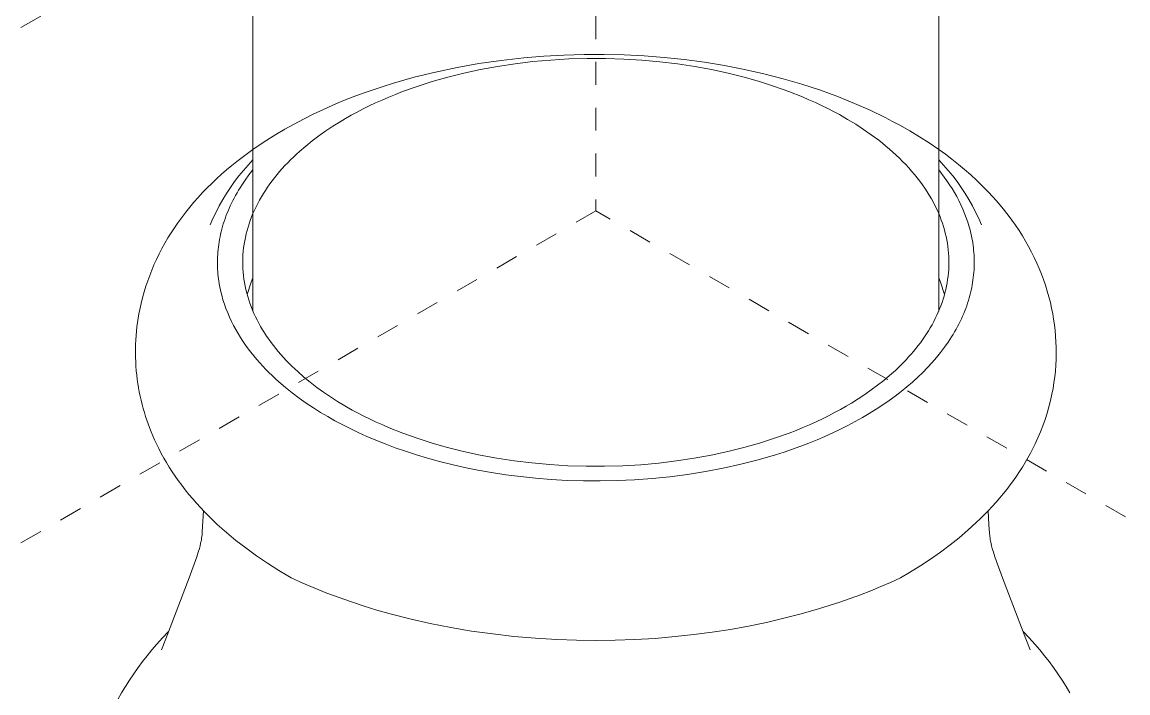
# Model space of a CAD drawing. Header units: inches. Extents: x -13 to 609, y -6 to 131.
# Drawn here: x 151.976 to 156.808, y 65.873 to 68.802 of the extents above; entities that cross this region are included whole.
import ezdxf

# ---------------------------------------------------------------- set-up
doc = ezdxf.new("R2010")
doc.units = ezdxf.units.IN
doc.linetypes.add('HIDDEN', pattern=[1.905, 1.27, -0.635])
doc.layers.add('ZANO_R', color=7, linetype='Continuous', lineweight=0)
doc.layers.add('ZANO_R_przerywana', color=250, linetype='HIDDEN', lineweight=0)

msp = doc.modelspace()

# ---------------------------------------------------------------- linework, layer by layer
at = {"layer": 'ZANO_R'}
for p, q in [((152.985, 67.54001), (152.985, 76.60748)), ((155.98106, 76.60748), (155.98106, 67.54001)), ((154.16862, 68.64586), (154.25593, 68.65312)), ((154.25593, 68.65312), (154.34355, 68.65803)), ((154.34355, 68.65803), (154.43136, 68.66059)), ((154.43136, 68.66059), (154.51921, 68.6608)), ((154.51921, 68.6608), (154.607, 68.65866)), ((154.607, 68.65866), (154.69457, 68.65417)), ((154.69457, 68.65417), (154.78182, 68.64733)), ((153.782, 68.58367), (153.87649, 68.60362)), ((153.87649, 68.60362), (153.97255, 68.62066)), ((153.97255, 68.62066), (154.06998, 68.63475)), ((153.9793, 68.59459), (154.05391, 68.60826)), ((154.05391, 68.60826), (154.13013, 68.61979)), ((154.06998, 68.63475), (154.16862, 68.64586)), ((154.13013, 68.61979), (154.20768, 68.62911)), ((154.20768, 68.62911), (154.28627, 68.63614)), ((154.28627, 68.63614), (154.3656, 68.64083)), ((154.3656, 68.64083), (154.44535, 68.64315)), ((154.44535, 68.64315), (154.5252, 68.64308)), ((154.5252, 68.64308), (154.60482, 68.64063)), ((154.60482, 68.64063), (154.68392, 68.63583)), ((154.68392, 68.63583), (154.76216, 68.62871)), ((154.76216, 68.62871), (154.83927, 68.61934)), ((154.78182, 68.64733), (154.86859, 68.63815)), ((154.83927, 68.61934), (154.91494, 68.60779)), ((154.86859, 68.63815), (154.95761, 68.62621)), ((154.91494, 68.60779), (154.98893, 68.59416)), ((154.95761, 68.62621), (155.04554, 68.61182)), ((155.04554, 68.61182), (155.13225, 68.59501)), ((153.59845, 68.53514), (153.68926, 68.56083)), ((153.68926, 68.56083), (153.782, 68.58367)), ((153.76757, 68.54183), (153.83591, 68.56126)), ((153.83591, 68.56126), (153.90656, 68.57889)), ((153.90656, 68.57889), (153.9793, 68.59459)), ((154.98893, 68.59416), (155.06098, 68.57854)), ((155.06098, 68.57854), (155.13088, 68.56107)), ((155.13088, 68.56107), (155.19844, 68.54185)), ((155.13225, 68.59501), (155.21761, 68.57579)), ((155.21761, 68.57579), (155.30147, 68.55419)), ((155.30147, 68.55419), (155.38371, 68.53023)), ((153.46624, 68.49132), (153.50974, 68.50663)), ((153.50974, 68.50663), (153.55382, 68.52124)), ((153.55382, 68.52124), (153.59845, 68.53514)), ((153.63853, 68.4981), (153.70173, 68.52074)), ((153.70173, 68.52074), (153.76757, 68.54183)), ((155.19844, 68.54185), (155.26347, 68.52103)), ((155.26347, 68.52103), (155.32586, 68.49874)), ((155.38371, 68.53023), (155.46417, 68.50393)), ((153.33376, 68.43883), (153.37814, 68.45745)), ((153.37814, 68.45745), (153.42333, 68.47532)), ((153.42333, 68.47532), (153.46624, 68.49132)), ((153.52056, 68.44881), (153.54897, 68.46159)), ((153.54897, 68.46159), (153.5781, 68.47408)), ((153.5781, 68.47408), (153.60796, 68.48626)), ((153.60796, 68.48626), (153.63853, 68.4981)), ((155.32586, 68.49874), (155.38546, 68.47512)), ((155.38546, 68.47512), (155.4142, 68.46286)), ((155.4142, 68.46286), (155.44221, 68.45032)), ((155.46417, 68.50393), (155.54273, 68.47532)), ((155.54273, 68.47532), (155.61291, 68.4471)), ((153.24749, 68.39933), (153.2902, 68.41945)), ((153.2902, 68.41945), (153.33376, 68.43883)), ((153.41441, 68.39511), (153.43982, 68.40889)), ((153.43982, 68.40889), (153.46598, 68.42244)), ((153.46598, 68.42244), (153.4929, 68.43576)), ((153.4929, 68.43576), (153.52056, 68.44881)), ((155.44221, 68.45032), (155.46949, 68.43752)), ((155.46949, 68.43752), (155.49604, 68.42448)), ((155.49604, 68.42448), (155.52184, 68.41121)), ((155.52184, 68.41121), (155.5469, 68.39774)), ((155.61291, 68.4471), (155.6811, 68.41703)), ((155.6811, 68.41703), (155.74723, 68.38515)), ((153.16467, 68.35684), (153.20564, 68.37846)), ((153.20564, 68.37846), (153.24749, 68.39933)), ((153.33433, 68.34726), (153.36587, 68.36697)), ((153.36587, 68.36697), (153.38976, 68.38114)), ((153.38976, 68.38114), (153.41441, 68.39511)), ((155.5469, 68.39774), (155.58297, 68.37724)), ((155.58297, 68.37724), (155.6183, 68.3558)), ((155.74723, 68.38515), (155.7795, 68.36853)), ((155.7795, 68.36853), (155.81123, 68.35146)), ((153.03466, 68.27945), (153.08544, 68.3114)), ((153.08544, 68.3114), (153.1246, 68.33449)), ((153.1246, 68.33449), (153.16467, 68.35684)), ((153.27337, 68.30549), (153.30347, 68.32677)), ((153.30347, 68.32677), (153.33433, 68.34726)), ((155.6183, 68.3558), (155.65281, 68.3334)), ((155.65281, 68.3334), (155.68638, 68.31006)), ((155.81123, 68.35146), (155.85477, 68.32682)), ((155.85477, 68.32682), (155.89761, 68.30097)), ((152.985, 68.24576), (153.03466, 68.27945)), ((153.21573, 68.26063), (153.2441, 68.28344)), ((153.2441, 68.28344), (153.27337, 68.30549)), ((155.68638, 68.31006), (155.71892, 68.28579)), ((155.71892, 68.28579), (155.73478, 68.27332)), ((155.73478, 68.27332), (155.75034, 68.26061)), ((155.89761, 68.30097), (155.93972, 68.27395)), ((155.93972, 68.27395), (155.98106, 68.24577)), ((152.93795, 68.21133), (152.96132, 68.22875)), ((152.96132, 68.22875), (152.985, 68.24576)), ((153.16204, 68.21276), (153.17506, 68.225)), ((153.17506, 68.225), (153.18836, 68.23706)), ((153.18836, 68.23706), (153.21573, 68.26063)), ((155.75034, 68.26061), (155.76559, 68.24769)), ((155.76559, 68.24769), (155.78052, 68.23454)), ((155.78052, 68.23454), (155.79512, 68.22118)), ((155.79512, 68.22118), (155.80937, 68.2076)), ((155.98106, 68.24577), (156.01044, 68.22457)), ((156.01044, 68.22457), (156.03912, 68.20288)), ((152.86986, 68.15645), (152.8922, 68.17518)), ((152.8922, 68.17518), (152.9149, 68.19347)), ((152.9149, 68.19347), (152.93795, 68.21133)), ((152.94318, 68.1543), (152.96369, 68.17773)), ((152.96369, 68.17773), (152.985, 68.20044)), ((153.11289, 68.16205), (153.12472, 68.17499)), ((153.12472, 68.17499), (153.13686, 68.18775)), ((153.13686, 68.18775), (153.1493, 68.20034)), ((153.1493, 68.20034), (153.16204, 68.21276)), ((155.80937, 68.2076), (155.82327, 68.19381)), ((155.82327, 68.19381), (155.83679, 68.17982)), ((155.83679, 68.17982), (155.84993, 68.16563)), ((155.98106, 68.20044), (156.00238, 68.17774)), ((156.00238, 68.17774), (156.02291, 68.15432)), ((156.03912, 68.20288), (156.06708, 68.18071)), ((156.06708, 68.18071), (156.09431, 68.15805)), ((152.82634, 68.11766), (152.8479, 68.13727)), ((152.8479, 68.13727), (152.86986, 68.15645)), ((152.90462, 68.10541), (152.92348, 68.13019)), ((152.92348, 68.13019), (152.94318, 68.1543)), ((152.95149, 68.11214), (152.96772, 68.13438)), ((152.96772, 68.13438), (152.985, 68.15648)), ((153.06889, 68.10869), (153.07938, 68.12226)), ((153.07938, 68.12226), (153.09021, 68.13569)), ((153.09021, 68.13569), (153.10139, 68.14895)), ((153.10139, 68.14895), (153.11289, 68.16205)), ((155.84993, 68.16563), (155.86268, 68.15125)), ((155.86268, 68.15125), (155.87503, 68.13667)), ((155.87503, 68.13667), (155.88696, 68.12191)), ((155.88696, 68.12191), (155.89846, 68.10697)), ((155.98106, 68.15648), (155.99343, 68.14081)), ((155.99343, 68.14081), (156.00546, 68.12482)), ((156.00546, 68.12482), (156.01711, 68.1085)), ((156.02291, 68.15432), (156.04262, 68.13021)), ((156.04262, 68.13021), (156.06149, 68.10543)), ((156.09431, 68.15805), (156.12077, 68.13493)), ((156.12077, 68.13493), (156.14649, 68.11131)), ((152.76529, 68.05719), (152.78503, 68.07761)), ((152.78503, 68.07761), (152.8052, 68.09759)), ((152.8052, 68.09759), (152.82634, 68.11766)), ((152.8695, 68.05399), (152.88662, 68.08)), ((152.88662, 68.08), (152.90462, 68.10541)), ((152.92217, 68.0673), (152.92911, 68.07855)), ((152.92911, 68.07855), (152.93631, 68.08977)), ((152.93631, 68.08977), (152.95149, 68.11214)), ((153.03961, 68.06708), (153.049, 68.08109)), ((153.049, 68.08109), (153.05877, 68.09496)), ((153.05877, 68.09496), (153.06889, 68.10869)), ((155.89846, 68.10697), (155.90952, 68.09185)), ((155.90952, 68.09185), (155.92014, 68.07657)), ((155.92014, 68.07657), (155.93029, 68.06113)), ((156.01711, 68.1085), (156.02837, 68.09187)), ((156.02837, 68.09187), (156.03921, 68.07492)), ((156.03921, 68.07492), (156.04962, 68.05765)), ((156.06149, 68.10543), (156.0795, 68.08002)), ((156.0795, 68.08002), (156.09662, 68.05401)), ((156.14649, 68.11131), (156.17145, 68.0872)), ((156.17145, 68.0872), (156.19564, 68.06259)), ((152.72721, 68.01508), (152.74601, 68.03635)), ((152.74601, 68.03635), (152.76529, 68.05719)), ((152.83798, 68.00029), (152.85328, 68.02741)), ((152.85328, 68.02741), (152.8695, 68.05399)), ((152.89141, 68.01086), (152.89705, 68.02217)), ((152.89705, 68.02217), (152.90294, 68.03347)), ((152.90294, 68.03347), (152.90909, 68.04476)), ((152.90909, 68.04476), (152.9155, 68.05604)), ((152.9155, 68.05604), (152.92217, 68.0673)), ((153.00595, 68.00972), (153.01377, 68.02425)), ((153.01377, 68.02425), (153.02199, 68.03865)), ((153.02199, 68.03865), (153.03061, 68.05293)), ((153.03061, 68.05293), (153.03961, 68.06708)), ((155.93029, 68.06113), (155.93998, 68.04553)), ((155.93998, 68.04553), (155.94918, 68.02978)), ((155.94918, 68.02978), (155.9579, 68.0139)), ((156.04962, 68.05765), (156.05956, 68.04007)), ((156.05956, 68.04007), (156.06901, 68.02217)), ((156.06901, 68.02217), (156.07795, 68.00396)), ((156.09662, 68.05401), (156.11284, 68.02742)), ((156.11284, 68.02742), (156.12814, 68.00029)), ((156.19564, 68.06259), (156.21903, 68.03748)), ((156.21903, 68.03748), (156.24161, 68.01188)), ((152.69112, 67.97127), (152.70891, 67.99339)), ((152.70891, 67.99339), (152.72721, 68.01508)), ((152.82361, 67.97266), (152.83798, 68.00029)), ((152.87145, 67.96561), (152.87606, 67.97692)), ((152.87606, 67.97692), (152.88092, 67.98823)), ((152.88092, 67.98823), (152.88604, 67.99955)), ((152.88604, 67.99955), (152.89141, 68.01086)), ((152.985, 67.96548), (152.99156, 67.98033)), ((152.99156, 67.98033), (152.99855, 67.99508)), ((152.99855, 67.99508), (153.00595, 68.00972)), ((155.9579, 68.0139), (155.96613, 67.99788)), ((155.96613, 67.99788), (155.97385, 67.98174)), ((155.97385, 67.98174), (155.98106, 67.96548)), ((156.07795, 68.00396), (156.08636, 67.98544)), ((156.08636, 67.98544), (156.0942, 67.96663)), ((156.12814, 68.00029), (156.14249, 67.97265)), ((156.24161, 68.01188), (156.26336, 67.98578)), ((156.26336, 67.98578), (156.28427, 67.95919)), ((152.64217, 67.90394), (152.65721, 67.92575)), ((152.65721, 67.92575), (152.67388, 67.94872)), ((152.67388, 67.94872), (152.69112, 67.97127)), ((152.79777, 67.91601), (152.8102, 67.94456)), ((152.8102, 67.94456), (152.82361, 67.97266)), ((152.85554, 67.92046), (152.85914, 67.93173)), ((152.85914, 67.93173), (152.863, 67.94301)), ((152.863, 67.94301), (152.8671, 67.9543)), ((152.8671, 67.9543), (152.87145, 67.96561)), ((152.96827, 67.92145), (152.97343, 67.93621)), ((152.97343, 67.93621), (152.97901, 67.95089)), ((152.97901, 67.95089), (152.985, 67.96548)), ((155.98106, 67.96548), (155.98682, 67.95147)), ((155.98682, 67.95147), (155.9922, 67.93738)), ((155.9922, 67.93738), (155.99718, 67.92323)), ((156.0942, 67.96663), (156.10145, 67.94751)), ((156.10145, 67.94751), (156.1081, 67.92811)), ((156.1081, 67.92811), (156.1141, 67.90842)), ((156.14249, 67.97265), (156.15588, 67.94453)), ((156.15588, 67.94453), (156.1683, 67.91597)), ((156.28427, 67.95919), (156.30076, 67.93705)), ((156.30076, 67.93705), (156.31669, 67.91451)), ((152.6137, 67.85925), (152.62766, 67.88176)), ((152.62766, 67.88176), (152.64217, 67.90394)), ((152.84356, 67.87557), (152.84619, 67.88676)), ((152.84619, 67.88676), (152.84906, 67.89797)), ((152.84906, 67.89797), (152.85218, 67.9092)), ((152.85218, 67.9092), (152.85554, 67.92046)), ((152.95194, 67.86171), (152.95537, 67.87674)), ((152.95537, 67.87674), (152.95924, 67.89171)), ((152.95924, 67.89171), (152.96354, 67.90661)), ((152.96354, 67.90661), (152.96827, 67.92145)), ((155.99718, 67.92323), (156.00178, 67.90901)), ((156.00178, 67.90901), (156.00598, 67.89473)), ((156.00598, 67.89473), (156.00978, 67.8804)), ((156.00978, 67.8804), (156.01318, 67.86602)), ((156.1141, 67.90842), (156.11686, 67.89847)), ((156.11686, 67.89847), (156.11944, 67.88845)), ((156.11944, 67.88845), (156.12186, 67.87837)), ((156.12186, 67.87837), (156.1241, 67.86821)), ((156.31669, 67.91451), (156.33206, 67.89159)), ((156.33206, 67.89159), (156.34685, 67.86829)), ((152.58747, 67.8132), (152.6003, 67.83639)), ((152.6003, 67.83639), (152.6137, 67.85925)), ((152.83393, 67.82006), (152.8354, 67.83109)), ((152.8354, 67.83109), (152.83709, 67.84217)), ((152.83709, 67.84217), (152.83901, 67.85327)), ((152.83901, 67.85327), (152.84117, 67.8644)), ((152.84117, 67.8644), (152.84356, 67.87557)), ((152.94429, 67.81636), (152.94639, 67.83152)), ((152.94639, 67.83152), (152.94894, 67.84664)), ((152.94894, 67.84664), (152.95194, 67.86171)), ((156.01318, 67.86602), (156.01618, 67.8516)), ((156.01618, 67.8516), (156.01877, 67.83715)), ((156.01877, 67.83715), (156.02095, 67.82266)), ((156.1241, 67.86821), (156.12616, 67.858)), ((156.12616, 67.858), (156.12803, 67.84772)), ((156.12803, 67.84772), (156.12973, 67.83738)), ((156.12973, 67.83738), (156.13123, 67.82697)), ((156.34685, 67.86829), (156.36076, 67.84509)), ((156.36076, 67.84509), (156.37406, 67.82155)), ((152.56364, 67.76589), (152.57525, 67.7897)), ((152.57525, 67.7897), (152.58747, 67.8132)), ((152.83032, 67.7763), (152.83089, 67.78718)), ((152.83089, 67.78718), (152.83168, 67.7981)), ((152.83168, 67.7981), (152.8327, 67.80906)), ((152.8327, 67.80906), (152.83393, 67.82006)), ((152.94066, 67.77073), (152.94142, 67.78596)), ((152.94142, 67.78596), (152.94263, 67.80118)), ((152.94263, 67.80118), (152.94429, 67.81636)), ((156.02095, 67.82266), (156.02272, 67.80814)), ((156.02272, 67.80814), (156.02408, 67.79361)), ((156.02408, 67.79361), (156.02503, 67.77907)), ((156.13123, 67.82697), (156.13255, 67.81651)), ((156.13255, 67.81651), (156.13366, 67.80599)), ((156.13366, 67.80599), (156.13459, 67.79541)), ((156.13459, 67.79541), (156.13531, 67.78477)), ((156.13531, 67.78477), (156.13583, 67.77408)), ((156.37406, 67.82155), (156.38675, 67.79767)), ((156.38675, 67.79767), (156.39881, 67.77347)), ((152.54294, 67.71886), (152.55266, 67.74177)), ((152.55266, 67.74177), (152.56364, 67.76589)), ((152.82982, 67.75468), (152.82996, 67.76546)), ((152.82989, 67.74394), (152.82982, 67.75468)), ((152.83016, 67.73325), (152.82989, 67.74394)), ((152.82996, 67.76546), (152.83032, 67.7763)), ((152.83064, 67.72261), (152.83016, 67.73325)), ((152.94035, 67.75549), (152.94066, 67.77073)), ((152.9405, 67.74025), (152.94035, 67.75549)), ((152.9411, 67.725), (152.9405, 67.74025)), ((156.02542, 67.7354), (156.02472, 67.72086)), ((156.02503, 67.77907), (156.02557, 67.76451)), ((156.0257, 67.74996), (156.02542, 67.7354)), ((156.02557, 67.76451), (156.0257, 67.74996)), ((156.13613, 67.74171), (156.1358, 67.73082)), ((156.13583, 67.77408), (156.13614, 67.76334)), ((156.13624, 67.75255), (156.13613, 67.74171)), ((156.13614, 67.76334), (156.13624, 67.75255)), ((156.39881, 67.77347), (156.40981, 67.74983)), ((156.40981, 67.74983), (156.42019, 67.7259)), ((152.52526, 67.67233), (152.53381, 67.69571)), ((152.53381, 67.69571), (152.54294, 67.71886)), ((152.83132, 67.71203), (152.83064, 67.72261)), ((152.8322, 67.7015), (152.83132, 67.71203)), ((152.83328, 67.69103), (152.8322, 67.7015)), ((152.83455, 67.68061), (152.83328, 67.69103)), ((152.94214, 67.70977), (152.9411, 67.725)), ((152.94364, 67.69455), (152.94214, 67.70977)), ((152.94559, 67.67936), (152.94364, 67.69455)), ((152.985, 67.68451), (152.97776, 67.66677)), ((155.98829, 67.66677), (155.98106, 67.68451)), ((156.0221, 67.69183), (156.02017, 67.67736)), ((156.02361, 67.70634), (156.0221, 67.69183)), ((156.02472, 67.72086), (156.02361, 67.70634)), ((156.13229, 67.68684), (156.13085, 67.67574)), ((156.13351, 67.6979), (156.13229, 67.68684)), ((156.13449, 67.70891), (156.13351, 67.6979)), ((156.13526, 67.71989), (156.13449, 67.70891)), ((156.1358, 67.73082), (156.13526, 67.71989)), ((156.42019, 67.7259), (156.42994, 67.70172)), ((156.42994, 67.70172), (156.43904, 67.67728)), ((152.50959, 67.62366), (152.51731, 67.64875)), ((152.51731, 67.64875), (152.52526, 67.67233)), ((152.836, 67.67025), (152.83455, 67.68061)), ((152.83765, 67.65996), (152.836, 67.67025)), ((152.83948, 67.64972), (152.83765, 67.65996)), ((152.84148, 67.63955), (152.83948, 67.64972)), ((152.84367, 67.62944), (152.84148, 67.63955)), ((152.94799, 67.66419), (152.94559, 67.67936)), ((152.95084, 67.64906), (152.94799, 67.66419)), ((152.95413, 67.63397), (152.95084, 67.64906)), ((152.97113, 67.64881), (152.96509, 67.63063)), ((152.97776, 67.66677), (152.97113, 67.64881)), ((155.99493, 67.64881), (155.98829, 67.66677)), ((156.00097, 67.63063), (155.99493, 67.64881)), ((156.01511, 67.6485), (156.01197, 67.63414)), ((156.01784, 67.66291), (156.01511, 67.6485)), ((156.02017, 67.67736), (156.01784, 67.66291)), ((156.12512, 67.64225), (156.12274, 67.63103)), ((156.12727, 67.65345), (156.12512, 67.64225)), ((156.12918, 67.66461), (156.12727, 67.65345)), ((156.13085, 67.67574), (156.12918, 67.66461)), ((156.43904, 67.67728), (156.44749, 67.65261)), ((156.44749, 67.65261), (156.45526, 67.62772)), ((152.49624, 67.57289), (152.50256, 67.59836)), ((152.50256, 67.59836), (152.50959, 67.62366)), ((152.84603, 67.6194), (152.84367, 67.62944)), ((152.84856, 67.60942), (152.84603, 67.6194)), ((152.85412, 67.58967), (152.84856, 67.60942)), ((152.86033, 67.5702), (152.85412, 67.58967)), ((152.95786, 67.61893), (152.95413, 67.63397)), ((152.96203, 67.60394), (152.95786, 67.61893)), ((152.96509, 67.63063), (152.95966, 67.61226)), ((152.96664, 67.58902), (152.96203, 67.60394)), ((152.97167, 67.57416), (152.96664, 67.58902)), ((156.00018, 67.59138), (155.99547, 67.57725)), ((156.0045, 67.60557), (156.00018, 67.59138)), ((156.0064, 67.61226), (156.00097, 67.63063)), ((156.00843, 67.61983), (156.0045, 67.60557)), ((156.01197, 67.63414), (156.00843, 67.61983)), ((156.11414, 67.59721), (156.11078, 67.58589)), ((156.11725, 67.6085), (156.11414, 67.59721)), ((156.12012, 67.61978), (156.11725, 67.6085)), ((156.12274, 67.63103), (156.12012, 67.61978)), ((156.45526, 67.62772), (156.46236, 67.60264)), ((156.46236, 67.60264), (156.46877, 67.57736)), ((152.48696, 67.52835), (152.49063, 67.54724)), ((152.49063, 67.54724), (152.49624, 67.57289)), ((152.86716, 67.55101), (152.86033, 67.5702)), ((152.87459, 67.53211), (152.86716, 67.55101)), ((152.97714, 67.55938), (152.97167, 67.57416)), ((152.98303, 67.54468), (152.97714, 67.55938)), ((152.98934, 67.53006), (152.98303, 67.54468)), ((155.98489, 67.54921), (155.97903, 67.5353)), ((155.99037, 67.56319), (155.98489, 67.54921)), ((155.99547, 67.57725), (155.99037, 67.56319)), ((156.09484, 67.54048), (156.09022, 67.52911)), ((156.09921, 67.55185), (156.09484, 67.54048)), ((156.10332, 67.56321), (156.09921, 67.55185)), ((156.10717, 67.57456), (156.10332, 67.56321)), ((156.11078, 67.58589), (156.10717, 67.57456)), ((156.46877, 67.57736), (156.47422, 67.55309)), ((156.47422, 67.55309), (156.47903, 67.52868)), ((152.47832, 67.47129), (152.48081, 67.49037)), ((152.48081, 67.49037), (152.48369, 67.50939)), ((152.48369, 67.50939), (152.48696, 67.52835)), ((152.88259, 67.51351), (152.87459, 67.53211)), ((152.89114, 67.4952), (152.88259, 67.51351)), ((152.9002, 67.4772), (152.89114, 67.4952)), ((152.99606, 67.51554), (152.98934, 67.53006)), ((153.0032, 67.50111), (152.99606, 67.51554)), ((153.01073, 67.48679), (153.0032, 67.50111)), ((155.95925, 67.49414), (155.95194, 67.48061)), ((155.96621, 67.50777), (155.95925, 67.49414)), ((155.9728, 67.52149), (155.96621, 67.50777)), ((155.97903, 67.5353), (155.9728, 67.52149)), ((156.07481, 67.49497), (156.06915, 67.4836)), ((156.08021, 67.50635), (156.07481, 67.49497)), ((156.08534, 67.51773), (156.08021, 67.50635)), ((156.09022, 67.52911), (156.08534, 67.51773)), ((156.47903, 67.52868), (156.48319, 67.50416)), ((156.48319, 67.50416), (156.4867, 67.47953)), ((152.47453, 67.43299), (152.47623, 67.45216)), ((152.47623, 67.45216), (152.47832, 67.47129)), ((152.90977, 67.45951), (152.9002, 67.4772)), ((152.91981, 67.44213), (152.90977, 67.45951)), ((152.9303, 67.42506), (152.91981, 67.44213)), ((153.01866, 67.47257), (153.01073, 67.48679)), ((153.02698, 67.45847), (153.01866, 67.47257)), ((153.03569, 67.44449), (153.02698, 67.45847)), ((153.04477, 67.43063), (153.03569, 67.44449)), ((155.93626, 67.45387), (155.92791, 67.44067)), ((155.94427, 67.46719), (155.93626, 67.45387)), ((155.95194, 67.48061), (155.94427, 67.46719)), ((156.0506, 67.44953), (156.04389, 67.43821)), ((156.05705, 67.46088), (156.0506, 67.44953)), ((156.06323, 67.47223), (156.05705, 67.46088)), ((156.06915, 67.4836), (156.06323, 67.47223)), ((156.4867, 67.47953), (156.48956, 67.45482)), ((156.48956, 67.45482), (156.49175, 67.43004)), ((152.47184, 67.37545), (152.47234, 67.39458)), ((152.47234, 67.39458), (152.47323, 67.4138)), ((152.47323, 67.4138), (152.47453, 67.43299)), ((152.94121, 67.40831), (152.9303, 67.42506)), ((152.95254, 67.39187), (152.94121, 67.40831)), ((153.05422, 67.4169), (153.04477, 67.43063)), ((153.06404, 67.4033), (153.05422, 67.4169)), ((153.07421, 67.38984), (153.06404, 67.4033)), ((155.9009, 67.40179), (155.89126, 67.38909)), ((155.91023, 67.41463), (155.9009, 67.40179)), ((155.91923, 67.42759), (155.91023, 67.41463)), ((155.92791, 67.44067), (155.91923, 67.42759)), ((156.02218, 67.40435), (156.00637, 67.38192)), ((156.02968, 67.41561), (156.02218, 67.40435)), ((156.03692, 67.4269), (156.02968, 67.41561)), ((156.04389, 67.43821), (156.03692, 67.4269)), ((156.49175, 67.43004), (156.49327, 67.40521)), ((156.49327, 67.40521), (156.49413, 67.38034)), ((152.47174, 67.35631), (152.47184, 67.37545)), ((152.47204, 67.33717), (152.47174, 67.35631)), ((152.96424, 67.37575), (152.95254, 67.39187)), ((152.9763, 67.35994), (152.96424, 67.37575)), ((152.98871, 67.34445), (152.9763, 67.35994)), ((153.08473, 67.37653), (153.07421, 67.38984)), ((153.09558, 67.36336), (153.08473, 67.37653)), ((153.10677, 67.35034), (153.09558, 67.36336)), ((153.11829, 67.33748), (153.10677, 67.35034)), ((155.86054, 67.35177), (155.84972, 67.33961)), ((155.87107, 67.36407), (155.86054, 67.35177)), ((155.88132, 67.37651), (155.87107, 67.36407)), ((155.89126, 67.38909), (155.88132, 67.37651)), ((155.9895, 67.35962), (155.97157, 67.33748)), ((156.00637, 67.38192), (155.9895, 67.35962)), ((156.49431, 67.3548), (156.49378, 67.32926)), ((156.49413, 67.38034), (156.49431, 67.3548)), ((152.47273, 67.31804), (152.47204, 67.33717)), ((152.47383, 67.29893), (152.47273, 67.31804)), ((152.47532, 67.27985), (152.47383, 67.29893)), ((153.00143, 67.32928), (152.98871, 67.34445)), ((153.01445, 67.31442), (153.00143, 67.32928)), ((153.02775, 67.29988), (153.01445, 67.31442)), ((153.04131, 67.28565), (153.02775, 67.29988)), ((153.13011, 67.32477), (153.11829, 67.33748)), ((153.14225, 67.31223), (153.13011, 67.32477)), ((153.15468, 67.29985), (153.14225, 67.31223)), ((153.1674, 67.28763), (153.15468, 67.29985)), ((155.81562, 67.30402), (155.79161, 67.28105)), ((155.82725, 67.31574), (155.81562, 67.30402)), ((155.83862, 67.3276), (155.82725, 67.31574)), ((155.84972, 67.33961), (155.83862, 67.3276)), ((155.95259, 67.31552), (155.93256, 67.29378)), ((155.97157, 67.33748), (155.95259, 67.31552)), ((156.49254, 67.30374), (156.4906, 67.27827)), ((156.49378, 67.32926), (156.49254, 67.30374)), ((152.47721, 67.2608), (152.47532, 67.27985)), ((152.4795, 67.2418), (152.47721, 67.2608)), ((153.05511, 67.27172), (153.04131, 67.28565)), ((153.06913, 67.25811), (153.05511, 67.27172)), ((153.08336, 67.24479), (153.06913, 67.25811)), ((153.1804, 67.27559), (153.1674, 67.28763)), ((153.20721, 67.25203), (153.1804, 67.27559)), ((153.23503, 67.22918), (153.20721, 67.25203)), ((155.76663, 67.25871), (155.74077, 67.23701)), ((155.79161, 67.28105), (155.76663, 67.25871)), ((155.88941, 67.25101), (155.8663, 67.23004)), ((155.9115, 67.27227), (155.88941, 67.25101)), ((155.93256, 67.29378), (155.9115, 67.27227)), ((156.48794, 67.25287), (156.48458, 67.22754)), ((156.4906, 67.27827), (156.48794, 67.25287)), ((152.48209, 67.22345), (152.4795, 67.2418)), ((152.48505, 67.20515), (152.48209, 67.22345)), ((152.48839, 67.18691), (152.48505, 67.20515)), ((153.09778, 67.23178), (153.08336, 67.24479)), ((153.12713, 67.20665), (153.09778, 67.23178)), ((153.15705, 67.18269), (153.12713, 67.20665)), ((153.26379, 67.20706), (153.23503, 67.22918)), ((153.29341, 67.18568), (153.26379, 67.20706)), ((155.71407, 67.21596), (155.6866, 67.19558)), ((155.74077, 67.23701), (155.71407, 67.21596)), ((155.8422, 67.20938), (155.81712, 67.18904)), ((155.8663, 67.23004), (155.8422, 67.20938)), ((156.48051, 67.20232), (156.47574, 67.17722)), ((156.48458, 67.22754), (156.48051, 67.20232)), ((152.49209, 67.16875), (152.48839, 67.18691)), ((152.49615, 67.15066), (152.49209, 67.16875)), ((153.18743, 67.15986), (153.15705, 67.18269)), ((153.21817, 67.13813), (153.18743, 67.15986)), ((153.32384, 67.16506), (153.29341, 67.18568)), ((153.35498, 67.14519), (153.32384, 67.16506)), ((155.6296, 67.15686), (155.60019, 67.13852)), ((155.65842, 67.17588), (155.6296, 67.15686)), ((155.6866, 67.19558), (155.65842, 67.17588)), ((155.79109, 67.16905), (155.76412, 67.14944)), ((155.81712, 67.18904), (155.79109, 67.16905)), ((156.47574, 67.17722), (156.46956, 67.14928)), ((152.50058, 67.13266), (152.49615, 67.15066)), ((152.50537, 67.11476), (152.50058, 67.13266)), ((152.51052, 67.09695), (152.50537, 67.11476)), ((153.24917, 67.11747), (153.21817, 67.13813)), ((153.28035, 67.09785), (153.24917, 67.11747)), ((153.38678, 67.12609), (153.35498, 67.14519)), ((153.41916, 67.10775), (153.38678, 67.12609)), ((153.44422, 67.09428), (153.41916, 67.10775)), ((155.55165, 67.11038), (155.52624, 67.0966)), ((155.5763, 67.12435), (155.55165, 67.11038)), ((155.60019, 67.13852), (155.5763, 67.12435)), ((155.70747, 67.11143), (155.67785, 67.09307)), ((155.73624, 67.13023), (155.70747, 67.11143)), ((155.76412, 67.14944), (155.73624, 67.13023)), ((156.46251, 67.1215), (156.45462, 67.09392)), ((156.46956, 67.14928), (156.46251, 67.1215)), ((152.51567, 67.08032), (152.51052, 67.09695)), ((152.52114, 67.06378), (152.51567, 67.08032)), ((152.52692, 67.04736), (152.52114, 67.06378)), ((153.31163, 67.07921), (153.28035, 67.09785)), ((153.34293, 67.06154), (153.31163, 67.07921)), ((153.37522, 67.04425), (153.34293, 67.06154)), ((153.47002, 67.08101), (153.44422, 67.09428)), ((153.49656, 67.06797), (153.47002, 67.08101)), ((153.52384, 67.05517), (153.49656, 67.06797)), ((153.55186, 67.04263), (153.52384, 67.05517)), ((155.44549, 67.05668), (155.41709, 67.0439)), ((155.47316, 67.06973), (155.44549, 67.05668)), ((155.50007, 67.08305), (155.47316, 67.06973)), ((155.52624, 67.0966), (155.50007, 67.08305)), ((155.61617, 67.05774), (155.58418, 67.04081)), ((155.64741, 67.07517), (155.61617, 67.05774)), ((155.67785, 67.09307), (155.64741, 67.07517)), ((156.44587, 67.06659), (156.43629, 67.03954)), ((156.45462, 67.09392), (156.44587, 67.06659)), ((152.533, 67.03104), (152.52692, 67.04736)), ((152.54005, 67.01316), (152.533, 67.03104)), ((152.54746, 66.99543), (152.54005, 67.01316)), ((153.40919, 67.02703), (153.37522, 67.04425)), ((153.4449, 67.00991), (153.40919, 67.02703)), ((153.4824, 66.99295), (153.4449, 67.00991)), ((153.58059, 67.03037), (153.55186, 67.04263)), ((153.6402, 67.00675), (153.58059, 67.03037)), ((155.32753, 67.00739), (155.26433, 66.98475)), ((155.35809, 67.01923), (155.32753, 67.00739)), ((155.38795, 67.03141), (155.35809, 67.01923)), ((155.41709, 67.0439), (155.38795, 67.03141)), ((155.51805, 67.00847), (155.48399, 66.9931)), ((155.55146, 67.02438), (155.51805, 67.00847)), ((155.58418, 67.04081), (155.55146, 67.02438)), ((156.42589, 67.0128), (156.41469, 66.98642)), ((156.43629, 67.03954), (156.42589, 67.0128)), ((152.55523, 66.97785), (152.54746, 66.99543)), ((152.56335, 66.96043), (152.55523, 66.97785)), ((152.57365, 66.93952), (152.56335, 66.96043)), ((153.52176, 66.9762), (153.4824, 66.99295)), ((153.56304, 66.95971), (153.52176, 66.9762)), ((153.60628, 66.94355), (153.56304, 66.95971)), ((153.70258, 66.98446), (153.6402, 67.00675)), ((153.76762, 66.96364), (153.70258, 66.98446)), ((153.83517, 66.94442), (153.76762, 66.96364)), ((155.19848, 66.96366), (155.13014, 66.94423)), ((155.26433, 66.98475), (155.19848, 66.96366)), ((155.41409, 66.96403), (155.37832, 66.95034)), ((155.44933, 66.97828), (155.41409, 66.96403)), ((155.48399, 66.9931), (155.44933, 66.97828)), ((156.40271, 66.96043), (156.39253, 66.93977)), ((156.41469, 66.98642), (156.40271, 66.96043)), ((152.58445, 66.91885), (152.57365, 66.93952)), ((152.59572, 66.89844), (152.58445, 66.91885)), ((153.65153, 66.92778), (153.60628, 66.94355)), ((153.69883, 66.91248), (153.65153, 66.92778)), ((153.74823, 66.89773), (153.69883, 66.91248)), ((153.90507, 66.92695), (153.83517, 66.94442)), ((153.97713, 66.91133), (153.90507, 66.92695)), ((154.05111, 66.8977), (153.97713, 66.91133)), ((154.98675, 66.9109), (154.91214, 66.89723)), ((155.0595, 66.9266), (154.98675, 66.9109)), ((155.13014, 66.94423), (155.0595, 66.9266)), ((155.26823, 66.91279), (155.19295, 66.89075)), ((155.30535, 66.92472), (155.26823, 66.91279)), ((155.34205, 66.93723), (155.30535, 66.92472)), ((155.37832, 66.95034), (155.34205, 66.93723)), ((156.38188, 66.91935), (156.37076, 66.89919)), ((156.39253, 66.93977), (156.38188, 66.91935)), ((152.60745, 66.87828), (152.59572, 66.89844)), ((152.61962, 66.85839), (152.60745, 66.87828)), ((153.79974, 66.8836), (153.74823, 66.89773)), ((153.85339, 66.8702), (153.79974, 66.8836)), ((153.90919, 66.85761), (153.85339, 66.8702)), ((154.12679, 66.88615), (154.05111, 66.8977)), ((154.20389, 66.87678), (154.12679, 66.88615)), ((154.28214, 66.86966), (154.20389, 66.87678)), ((154.36123, 66.86486), (154.28214, 66.86966)), ((154.44086, 66.86241), (154.36123, 66.86486)), ((154.52071, 66.86234), (154.44086, 66.86241)), ((154.60046, 66.86466), (154.52071, 66.86234)), ((154.67978, 66.86935), (154.60046, 66.86466)), ((154.75837, 66.87638), (154.67978, 66.86935)), ((154.83592, 66.88569), (154.75837, 66.87638)), ((154.91214, 66.89723), (154.83592, 66.88569)), ((155.11654, 66.87112), (155.03935, 66.85393)), ((155.19295, 66.89075), (155.11654, 66.87112)), ((156.3592, 66.87927), (156.34694, 66.85921)), ((156.37076, 66.89919), (156.3592, 66.87927)), ((152.63223, 66.83878), (152.61962, 66.85839)), ((152.64525, 66.81943), (152.63223, 66.83878)), ((152.65867, 66.80036), (152.64525, 66.81943)), ((153.96714, 66.84593), (153.90919, 66.85761)), ((154.02721, 66.83526), (153.96714, 66.84593)), ((154.08938, 66.82572), (154.02721, 66.83526)), ((154.1536, 66.81741), (154.08938, 66.82572)), ((154.2198, 66.81044), (154.1536, 66.81741)), ((154.80624, 66.81668), (154.72902, 66.80889)), ((154.88389, 66.82675), (154.80624, 66.81668)), ((154.9617, 66.83915), (154.88389, 66.82675)), ((155.03935, 66.85393), (154.9617, 66.83915)), ((156.32113, 66.81992), (156.30761, 66.80069)), ((156.33425, 66.83943), (156.32113, 66.81992)), ((156.34694, 66.85921), (156.33425, 66.83943)), ((152.67381, 66.77981), (152.65867, 66.80036)), ((152.68939, 66.75961), (152.67381, 66.77981)), ((154.28791, 66.80493), (154.2198, 66.81044)), ((154.35781, 66.80101), (154.28791, 66.80493)), ((154.42938, 66.79877), (154.35781, 66.80101)), ((154.50247, 66.79833), (154.42938, 66.79877)), ((154.5769, 66.7998), (154.50247, 66.79833)), ((154.6525, 66.80329), (154.5769, 66.7998)), ((154.72902, 66.80889), (154.6525, 66.80329)), ((156.29315, 66.78103), (156.27829, 66.76168)), ((156.30761, 66.80069), (156.29315, 66.78103)), ((152.70541, 66.73973), (152.68939, 66.75961)), ((152.72183, 66.7202), (152.70541, 66.73973)), ((152.73866, 66.701), (152.72183, 66.7202)), ((156.24739, 66.7239), (156.23139, 66.70547)), ((156.26303, 66.74264), (156.24739, 66.7239)), ((156.27829, 66.76168), (156.26303, 66.74264)), ((152.75586, 66.68214), (152.73866, 66.701)), ((152.77342, 66.66361), (152.75586, 66.68214)), ((156.19835, 66.66954), (156.18134, 66.65204)), ((156.21504, 66.68735), (156.19835, 66.66954)), ((156.23139, 66.70547), (156.21504, 66.68735)), ((152.76373, 66.57698), (152.76952, 66.66767)), ((152.79133, 66.64542), (152.77342, 66.66361)), ((152.81019, 66.62696), (152.79133, 66.64542)), ((152.82939, 66.60885), (152.81019, 66.62696)), ((156.16349, 66.63432), (156.14532, 66.61692)), ((156.18134, 66.65204), (156.16349, 66.63432)), ((156.19654, 66.66765), (156.20008, 66.60733)), ((152.76248, 66.56346), (152.76373, 66.57698)), ((152.84892, 66.59109), (152.82939, 66.60885)), ((152.86876, 66.57369), (152.84892, 66.59109)), ((152.91044, 66.53899), (152.86876, 66.57369)), ((156.1081, 66.58308), (156.06977, 66.55049)), ((156.14532, 66.61692), (156.1081, 66.58308)), ((156.20008, 66.60733), (156.20298, 66.56961)), ((152.75412, 66.51562), (152.75642, 66.52482)), ((152.75642, 66.52482), (152.75799, 66.53194)), ((152.75799, 66.53194), (152.75881, 66.53608)), ((152.75881, 66.53608), (152.75954, 66.54025)), ((152.75954, 66.54025), (152.76029, 66.5451)), ((152.76029, 66.5451), (152.76094, 66.54998)), ((152.76094, 66.54998), (152.76248, 66.56346)), ((152.95326, 66.5057), (152.91044, 66.53899)), ((156.06977, 66.55049), (156.03044, 66.51913)), ((156.20298, 66.56961), (156.20411, 66.55833)), ((156.20411, 66.55833), (156.2055, 66.54709)), ((156.2055, 66.54709), (156.20634, 66.54149)), ((156.20634, 66.54149), (156.2073, 66.53591)), ((156.2073, 66.53591), (156.20839, 66.53035)), ((156.20839, 66.53035), (156.20964, 66.52482)), ((156.20964, 66.52482), (156.21194, 66.51562)), ((152.73925, 66.46742), (152.74596, 66.48794)), ((152.74596, 66.48794), (152.75077, 66.50366)), ((152.75077, 66.50366), (152.75412, 66.51562)), ((153.00028, 66.47154), (152.95326, 66.5057)), ((155.98823, 66.48754), (155.9451, 66.45724)), ((156.03044, 66.51913), (155.98823, 66.48754)), ((156.21194, 66.51562), (156.21529, 66.50366)), ((156.21529, 66.50366), (156.2201, 66.48794)), ((156.2201, 66.48794), (156.22681, 66.46742)), ((152.70643, 66.37564), (152.73925, 66.46742)), ((153.04835, 66.43889), (153.00028, 66.47154)), ((153.09806, 66.40728), (153.04835, 66.43889)), ((155.90276, 66.42922), (155.85402, 66.39873)), ((155.9451, 66.45724), (155.90276, 66.42922)), ((156.22681, 66.46742), (156.25962, 66.37564)), ((153.1375, 66.38353), (153.09806, 66.40728)), ((153.15257, 66.37467), (153.1375, 66.38353)), ((155.85402, 66.39873), (155.81355, 66.37469)), ((152.60412, 66.10826), (152.70643, 66.37564)), ((153.20327, 66.35178), (153.15256, 66.37467)), ((153.15256, 66.37467), (153.15257, 66.37467)), ((153.15257, 66.37467), (153.15257, 66.37467)), ((153.15257, 66.37467), (153.15257, 66.37467)), ((153.15257, 66.37467), (153.15257, 66.37467)), ((153.15257, 66.37467), (153.15257, 66.37467)), ((153.15257, 66.37467), (153.15257, 66.37467)), ((153.15257, 66.37467), (153.15257, 66.37467)), ((153.25495, 66.32985), (153.20327, 66.35178)), ((155.72802, 66.33687), (155.68422, 66.31896)), ((155.77113, 66.35544), (155.72802, 66.33687)), ((155.81355, 66.37468), (155.77113, 66.35544)), ((156.25962, 66.37564), (156.36193, 66.10826)), ((153.30757, 66.30887), (153.25495, 66.32985)), ((153.36111, 66.28886), (153.30757, 66.30887)), ((153.41553, 66.26982), (153.36111, 66.28886)), ((155.59463, 66.28516), (155.54887, 66.26927)), ((155.63975, 66.30173), (155.59463, 66.28516)), ((155.68422, 66.31896), (155.63975, 66.30173)), ((153.47081, 66.25174), (153.41553, 66.26982)), ((153.52693, 66.23464), (153.47081, 66.25174)), ((153.58385, 66.21853), (153.52693, 66.23464)), ((155.4555, 66.23951), (155.38082, 66.21815)), ((155.54887, 66.26927), (155.4555, 66.23951)), ((153.67107, 66.19611), (153.58385, 66.21853)), ((153.75965, 66.17605), (153.67107, 66.19611)), ((155.305, 66.19855), (155.22811, 66.18072)), ((155.38082, 66.21815), (155.305, 66.19855)), ((152.59044, 66.11322), (152.61657, 66.14048)), ((153.84948, 66.15835), (153.75965, 66.17605)), ((153.94044, 66.14302), (153.84948, 66.15835)), ((154.03241, 66.13009), (153.94044, 66.14302)), ((154.99177, 66.13798), (154.91135, 66.12734)), ((155.07142, 66.15042), (154.99177, 66.13798)), ((155.15022, 66.16467), (155.07142, 66.15042)), ((155.22811, 66.18072), (155.15022, 66.16467)), ((156.3495, 66.14046), (156.37562, 66.11321)), ((152.56503, 66.08529), (152.59044, 66.11322)), ((152.58497, 66.06036), (152.60412, 66.10826)), ((154.12529, 66.11956), (154.03241, 66.13009)), ((154.21895, 66.11146), (154.12529, 66.11956)), ((154.31328, 66.1058), (154.21895, 66.11146)), ((154.39812, 66.10281), (154.31328, 66.1058)), ((154.48303, 66.10182), (154.39812, 66.10281)), ((154.56794, 66.10281), (154.48303, 66.10182)), ((154.65278, 66.1058), (154.56794, 66.10281)), ((154.74159, 66.11106), (154.65278, 66.1058)), ((154.83024, 66.11853), (154.74159, 66.11106)), ((154.91135, 66.12734), (154.83024, 66.11853)), ((156.36193, 66.10826), (156.38105, 66.06044)), ((156.37562, 66.11321), (156.40103, 66.08529)), ((152.52276, 66.03524), (152.54359, 66.06051)), ((152.54359, 66.06051), (152.56503, 66.08529)), ((156.40103, 66.08529), (156.42246, 66.06051)), ((156.42246, 66.06051), (156.4433, 66.03523)), ((152.48297, 65.98318), (152.50254, 66.00946)), ((152.50254, 66.00946), (152.52276, 66.03524)), ((156.4433, 66.03523), (156.46351, 66.00946)), ((156.46351, 66.00946), (156.48309, 65.98318)), ((152.4458, 65.92912), (152.46405, 65.9564)), ((152.46405, 65.9564), (152.48297, 65.98318)), ((156.48309, 65.98318), (156.50201, 65.9564)), ((156.50201, 65.9564), (156.52026, 65.92911)), ((152.41141, 65.87301), (152.42825, 65.90132)), ((152.42825, 65.90132), (152.4458, 65.92912)), ((156.52026, 65.92911), (156.53781, 65.90131)), ((156.53781, 65.90131), (156.55465, 65.873)), ((152.3953, 65.84418), (152.41141, 65.87301))]:
    msp.add_line(p, q, dxfattribs=at)
at = {"layer": 'ZANO_R_przerywana', "ltscale": 0.05}
for p, q in [((154.48303, 70.22795), (140.5636, 62.19157)), ((154.48303, 70.22795), (154.48303, 67.97776)), ((154.48303, 67.97776), (140.5636, 59.94138)), ((168.40245, 59.94138), (154.48303, 67.97776))]:
    msp.add_line(p, q, dxfattribs=at)

doc.saveas('drawing.dxf')
